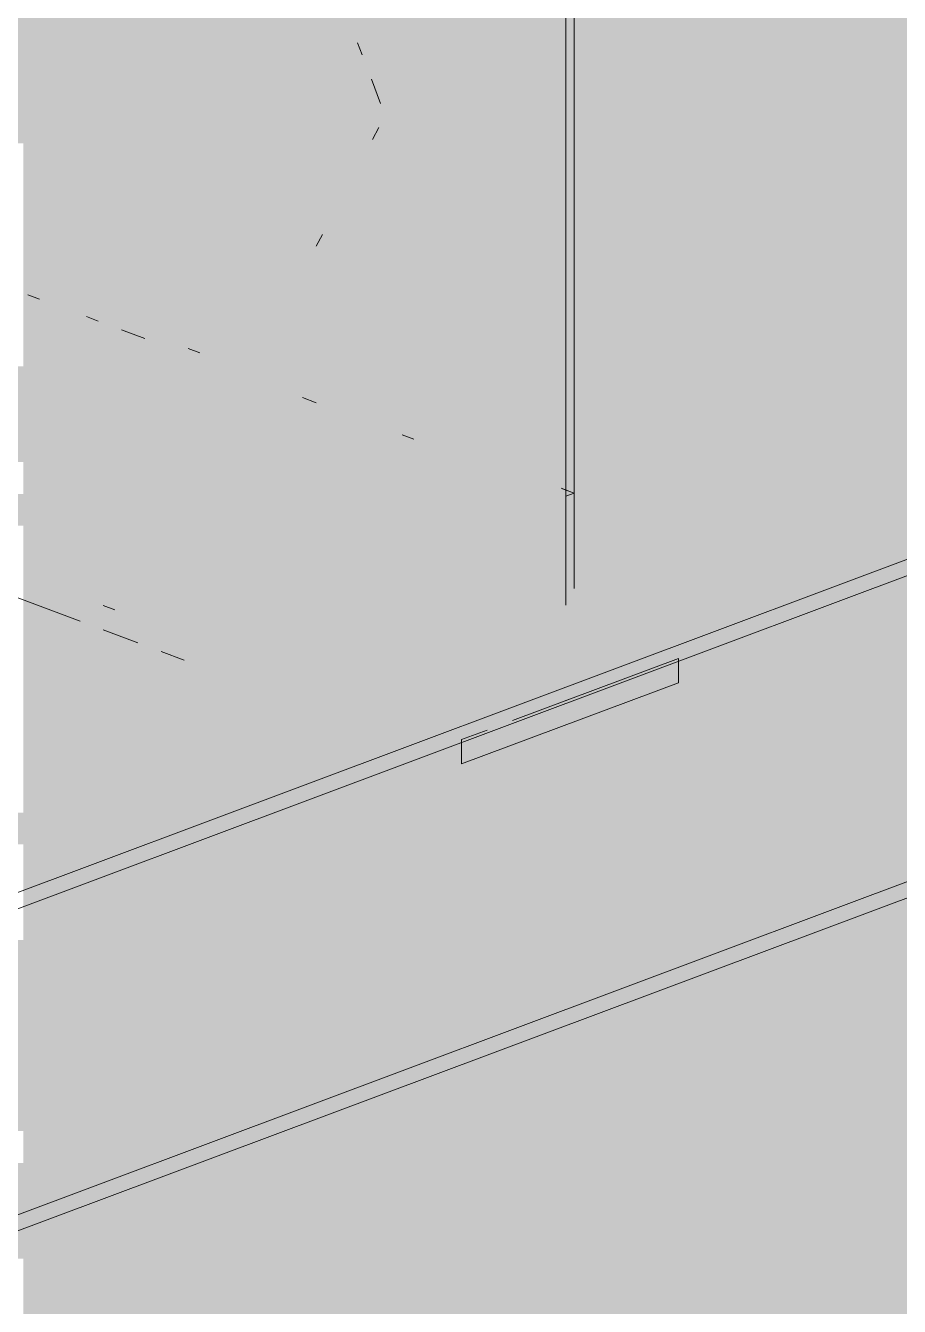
# Paper-space layout '03 3D Building and Roof' of a CAD drawing. Header units: millimetres. Extents: x 5 to 415, y 5 to 292.
# Drawn here: x 168.68 to 173.38, y 79 to 85.89 of the extents above; entities that cross this region are included whole.
import ezdxf

# ---------------------------------------------------------------- set-up
doc = ezdxf.new("R2010")
doc.units = ezdxf.units.MM
doc.layers.add('EXISTING', color=7, linetype='Continuous')
doc.layers.add('IMAGES', color=7, linetype='Continuous')

# ---------------------------------------------------------------- blocks, each defined once
blk = doc.blocks.new('SHEET_03')
at = {"layer": 'EXISTING', "color": 250, "lineweight": 9}
for p, q in [((96.0607, 54.0393), (211.6034, 97.3224)), ((96.0607, 53.9519), (211.6034, 97.235)), ((96.0607, 52.3058), (211.6034, 95.5888)), ((96.0607, 52.2184), (211.6034, 95.5014)), ((171.5857, 83.3587), (171.5857, 86.7254)), ((171.6301, 86.7421), (171.6301, 83.3753)), ((170.4654, 85.7984), (170.4901, 85.733)), ((170.5395, 85.6023), (170.5889, 85.4716)), ((170.5799, 85.3423), (170.5462, 85.2784)), ((170.2769, 84.7672), (170.2432, 84.7033)), ((168.7548, 84.4191), (168.6919, 84.4427)), ((169.0693, 84.3013), (169.0064, 84.3249)), ((169.321, 84.207), (169.1951, 84.2542)), ((169.5541, 84.153), (169.617, 84.1294)), ((170.1692, 83.8893), (170.2432, 83.8616)), ((170.7679, 83.665), (170.7049, 83.6886)), ((171.6301, 83.3753), (171.5607, 83.4013)), ((171.5672, 83.3989), (171.6301, 83.3753)), ((171.5857, 83.3587), (171.6301, 83.3753)), ((171.5857, 82.7725), (171.5857, 83.3587)), ((171.6301, 83.3753), (171.6301, 82.8624)), ((168.9728, 82.687), (168.5997, 82.8267)), ((169.0971, 82.7715), (169.1593, 82.7482)), ((169.2836, 82.5705), (169.0971, 82.6404)), ((169.5324, 82.4774), (169.408, 82.5239)), ((171.2991, 82.1523), (172.1912, 82.4864)), ((172.1912, 82.3553), (172.1912, 82.4864)), ((172.1912, 82.3553), (171.0246, 81.9183)), ((171.6301, 82.2763), (171.5857, 82.2596)), ((171.0246, 82.0495), (171.1619, 82.1009)), ((171.0246, 82.0495), (171.0246, 81.9183))]:
    blk.add_line(p, q, dxfattribs=at)
at = {"layer": 'IMAGES', "color": 7}
for points in [[(171.5803, 82.6857), (171.7517, 82.6857), (171.5803, 87.6571), (171.7517, 87.6571)], [(171.4089, 83.7143), (171.5803, 83.7143), (171.4089, 86.2857), (171.5803, 86.2857)], [(168.3244, 85.6), (170.2094, 85.6), (168.3244, 85.9429), (170.2094, 85.9429)], [(170.2094, 85.7714), (170.3808, 85.7714), (170.2094, 85.9429), (170.3808, 85.9429)], [(170.3808, 85.7714), (170.5521, 85.7714), (170.3808, 85.9429), (170.5521, 85.9429)], [(170.5521, 85.7714), (171.4089, 85.7714), (170.5521, 85.9429), (171.4089, 85.9429)], [(171.7517, 85.7714), (177.9207, 85.7714), (171.7517, 85.9429), (177.9207, 85.9429)], [(170.2094, 85.0857), (170.3808, 85.0857), (170.2094, 85.7714), (170.3808, 85.7714)], [(170.3808, 85.6), (170.5521, 85.6), (170.3808, 85.7714), (170.5521, 85.7714)], [(170.5521, 85.6), (170.7235, 85.6), (170.5521, 85.7714), (170.7235, 85.7714)], [(170.7235, 85.6), (171.4089, 85.6), (170.7235, 85.7714), (171.4089, 85.7714)], [(171.7517, 85.6), (177.578, 85.6), (171.7517, 85.7714), (177.578, 85.7714)], [(168.4958, 85.2571), (170.2094, 85.2571), (168.4958, 85.6), (170.2094, 85.6)], [(170.3808, 85.2571), (170.5521, 85.2571), (170.3808, 85.6), (170.5521, 85.6)], [(170.5521, 85.4286), (170.7235, 85.4286), (170.5521, 85.6), (170.7235, 85.6)], [(170.7235, 85.0857), (170.8949, 85.0857), (170.7235, 85.6), (170.8949, 85.6)], [(170.8949, 85.0857), (171.4089, 85.0857), (170.8949, 85.6), (171.4089, 85.6)], [(171.7517, 85.4286), (177.0639, 85.4286), (171.7517, 85.6), (177.0639, 85.6)], [(170.5521, 85.2571), (170.7235, 85.2571), (170.5521, 85.4286), (170.7235, 85.4286)], [(171.7517, 85.2571), (176.5498, 85.2571), (171.7517, 85.4286), (176.5498, 85.4286)], [(168.6671, 84.7429), (170.2094, 84.7429), (168.6671, 85.2571), (170.2094, 85.2571)], [(170.3808, 85.0857), (170.7235, 85.0857), (170.3808, 85.2571), (170.7235, 85.2571)], [(171.7517, 85.0857), (176.3785, 85.0857), (171.7517, 85.2571), (176.3785, 85.2571)], [(170.2094, 84.9143), (170.3808, 84.9143), (170.2094, 85.0857), (170.3808, 85.0857)], [(170.3808, 84.9143), (170.5521, 84.9143), (170.3808, 85.0857), (170.5521, 85.0857)], [(170.5521, 84.9143), (171.4089, 84.9143), (170.5521, 85.0857), (171.4089, 85.0857)], [(171.7517, 84.9143), (175.8644, 84.9143), (171.7517, 85.0857), (175.8644, 85.0857)], [(170.2094, 84.5714), (170.3808, 84.5714), (170.2094, 84.9143), (170.3808, 84.9143)], [(170.3808, 84.7429), (170.5521, 84.7429), (170.3808, 84.9143), (170.5521, 84.9143)], [(170.5521, 84.7429), (170.7235, 84.7429), (170.5521, 84.9143), (170.7235, 84.9143)], [(170.7235, 84.7429), (171.4089, 84.7429), (170.7235, 84.9143), (171.4089, 84.9143)], [(171.7517, 84.7429), (175.3503, 84.7429), (171.7517, 84.9143), (175.3503, 84.9143)], [(168.6671, 84.5714), (168.8385, 84.5714), (168.6671, 84.7429), (168.8385, 84.7429)], [(168.8385, 84.5714), (169.0099, 84.5714), (168.8385, 84.7429), (169.0099, 84.7429)], [(169.0099, 84.5714), (169.8667, 84.5714), (169.0099, 84.7429), (169.8667, 84.7429)], [(169.8667, 84.5714), (170.038, 84.5714), (169.8667, 84.7429), (170.038, 84.7429)], [(170.038, 84.5714), (170.2094, 84.5714), (170.038, 84.7429), (170.2094, 84.7429)], [(170.3808, 84.5714), (170.5521, 84.5714), (170.3808, 84.7429), (170.5521, 84.7429)], [(170.5521, 84.4), (171.4089, 84.4), (170.5521, 84.7429), (171.4089, 84.7429)], [(171.7517, 84.5714), (175.0076, 84.5714), (171.7517, 84.7429), (175.0076, 84.7429)], [(168.6671, 84.2286), (168.8385, 84.2286), (168.6671, 84.5714), (168.8385, 84.5714)], [(168.8385, 84.4), (169.0099, 84.4), (168.8385, 84.5714), (169.0099, 84.5714)], [(169.0099, 84.4), (169.3526, 84.4), (169.0099, 84.5714), (169.3526, 84.5714)], [(169.3526, 84.4), (169.5239, 84.4), (169.3526, 84.5714), (169.5239, 84.5714)], [(169.5239, 84.4), (169.8667, 84.4), (169.5239, 84.5714), (169.8667, 84.5714)], [(169.8667, 84.4), (170.038, 84.4), (169.8667, 84.5714), (170.038, 84.5714)], [(170.038, 84.4), (170.2094, 84.4), (170.038, 84.5714), (170.2094, 84.5714)], [(170.2094, 84.4), (170.3808, 84.4), (170.2094, 84.5714), (170.3808, 84.5714)], [(170.3808, 84.4), (170.5521, 84.4), (170.3808, 84.5714), (170.5521, 84.5714)], [(171.7517, 84.4), (174.4935, 84.4), (171.7517, 84.5714), (174.4935, 84.5714)], [(168.8385, 84.2286), (169.1812, 84.2286), (168.8385, 84.4), (169.1812, 84.4)], [(169.1812, 84.2286), (169.3526, 84.2286), (169.1812, 84.4), (169.3526, 84.4)], [(169.3526, 84.2286), (169.5239, 84.2286), (169.3526, 84.4), (169.5239, 84.4)], [(169.5239, 84.2286), (169.6953, 84.2286), (169.5239, 84.4), (169.6953, 84.4)], [(169.6953, 84.2286), (169.8667, 84.2286), (169.6953, 84.4), (169.8667, 84.4)], [(169.8667, 84.2286), (170.2094, 84.2286), (169.8667, 84.4), (170.2094, 84.4)], [(170.2094, 84.2286), (170.3808, 84.2286), (170.2094, 84.4), (170.3808, 84.4)], [(170.3808, 84.0571), (171.4089, 84.0571), (170.3808, 84.4), (171.4089, 84.4)], [(171.7517, 84.2286), (174.1508, 84.2286), (171.7517, 84.4), (174.1508, 84.4)], [(168.6671, 84.0571), (168.8385, 84.0571), (168.6671, 84.2286), (168.8385, 84.2286)], [(168.8385, 84.0571), (169.0099, 84.0571), (168.8385, 84.2286), (169.0099, 84.2286)], [(169.0099, 84.0571), (169.1812, 84.0571), (169.0099, 84.2286), (169.1812, 84.2286)], [(169.1812, 84.0571), (169.3526, 84.0571), (169.1812, 84.2286), (169.3526, 84.2286)], [(169.3526, 84.0571), (169.5239, 84.0571), (169.3526, 84.2286), (169.5239, 84.2286)], [(169.5239, 84.0571), (169.6953, 84.0571), (169.5239, 84.2286), (169.6953, 84.2286)], [(169.6953, 84.0571), (169.8667, 84.0571), (169.6953, 84.2286), (169.8667, 84.2286)], [(169.8667, 83.8857), (170.038, 83.8857), (169.8667, 84.2286), (170.038, 84.2286)], [(170.038, 84.0571), (170.2094, 84.0571), (170.038, 84.2286), (170.2094, 84.2286)], [(170.2094, 84.0571), (170.3808, 84.0571), (170.2094, 84.2286), (170.3808, 84.2286)], [(171.7517, 84.0571), (173.4653, 84.0571), (171.7517, 84.2286), (173.4653, 84.2286)], [(167.1249, 83.8857), (168.8385, 83.8857), (167.1249, 84.0571), (168.8385, 84.0571)], [(168.8385, 83.8857), (169.0099, 83.8857), (168.8385, 84.0571), (169.0099, 84.0571)], [(169.0099, 83.8857), (169.1812, 83.8857), (169.0099, 84.0571), (169.1812, 84.0571)], [(169.1812, 83.8857), (169.5239, 83.8857), (169.1812, 84.0571), (169.5239, 84.0571)], [(169.5239, 83.8857), (169.8667, 83.8857), (169.5239, 84.0571), (169.8667, 84.0571)], [(170.038, 83.8857), (170.2094, 83.8857), (170.038, 84.0571), (170.2094, 84.0571)], [(170.2094, 83.8857), (170.3808, 83.8857), (170.2094, 84.0571), (170.3808, 84.0571)], [(170.3808, 83.8857), (170.7235, 83.8857), (170.3808, 84.0571), (170.7235, 84.0571)], [(170.7235, 83.8857), (171.4089, 83.8857), (170.7235, 84.0571), (171.4089, 84.0571)], [(171.7517, 83.8857), (172.9512, 83.8857), (171.7517, 84.0571), (172.9512, 84.0571)], [(172.9512, 83.8857), (173.1226, 83.8857), (172.9512, 84.0571), (173.1226, 84.0571)], [(173.1226, 83.8857), (173.2939, 83.8857), (173.1226, 84.0571), (173.2939, 84.0571)], [(173.2939, 83.8857), (173.4653, 83.8857), (173.2939, 84.0571), (173.4653, 84.0571)], [(167.8103, 83.7143), (169.5239, 83.7143), (167.8103, 83.8857), (169.5239, 83.8857)], [(169.5239, 83.7143), (169.6953, 83.7143), (169.5239, 83.8857), (169.6953, 83.8857)], [(169.6953, 83.7143), (169.8667, 83.7143), (169.6953, 83.8857), (169.8667, 83.8857)], [(169.8667, 83.7143), (170.038, 83.7143), (169.8667, 83.8857), (170.038, 83.8857)], [(170.038, 83.7143), (170.2094, 83.7143), (170.038, 83.8857), (170.2094, 83.8857)], [(170.2094, 83.7143), (170.3808, 83.7143), (170.2094, 83.8857), (170.3808, 83.8857)], [(170.3808, 83.7143), (170.7235, 83.7143), (170.3808, 83.8857), (170.7235, 83.8857)], [(170.7235, 83.7143), (170.8949, 83.7143), (170.7235, 83.8857), (170.8949, 83.8857)], [(170.8949, 83.7143), (171.2376, 83.7143), (170.8949, 83.8857), (171.2376, 83.8857)], [(171.2376, 83.7143), (171.4089, 83.7143), (171.2376, 83.8857), (171.4089, 83.8857)], [(171.7517, 83.7143), (172.7798, 83.7143), (171.7517, 83.8857), (172.7798, 83.8857)], [(172.7798, 83.7143), (172.9512, 83.7143), (172.7798, 83.8857), (172.9512, 83.8857)], [(172.9512, 83.5429), (173.1226, 83.5429), (172.9512, 83.8857), (173.1226, 83.8857)], [(173.1226, 83.7143), (173.2939, 83.7143), (173.1226, 83.8857), (173.2939, 83.8857)], [(173.2939, 83.7143), (173.808, 83.7143), (173.2939, 83.8857), (173.808, 83.8857)], [(168.153, 83.5429), (169.8667, 83.5429), (168.153, 83.7143), (169.8667, 83.7143)], [(169.8667, 83.5429), (170.3808, 83.5429), (169.8667, 83.7143), (170.3808, 83.7143)], [(170.3808, 83.5429), (170.5521, 83.5429), (170.3808, 83.7143), (170.5521, 83.7143)], [(170.5521, 83.5429), (170.7235, 83.5429), (170.5521, 83.7143), (170.7235, 83.7143)], [(170.7235, 83.5429), (170.8949, 83.5429), (170.7235, 83.7143), (170.8949, 83.7143)], [(170.8949, 83.3714), (171.0662, 83.3714), (170.8949, 83.7143), (171.0662, 83.7143)], [(171.0662, 83.5429), (171.2376, 83.5429), (171.0662, 83.7143), (171.2376, 83.7143)], [(171.2376, 83.5429), (171.5803, 83.5429), (171.2376, 83.7143), (171.5803, 83.7143)], [(171.7517, 83.5429), (172.0944, 83.5429), (171.7517, 83.7143), (172.0944, 83.7143)], [(172.0944, 83.5429), (172.2658, 83.5429), (172.0944, 83.7143), (172.2658, 83.7143)], [(172.2658, 83.5429), (172.4371, 83.5429), (172.2658, 83.7143), (172.4371, 83.7143)], [(172.4371, 83.5429), (172.7798, 83.5429), (172.4371, 83.7143), (172.7798, 83.7143)], [(172.7798, 83.5429), (172.9512, 83.5429), (172.7798, 83.7143), (172.9512, 83.7143)], [(173.1226, 83.5429), (173.6367, 83.5429), (173.1226, 83.7143), (173.6367, 83.7143)], [(168.6671, 83.3714), (168.8385, 83.3714), (168.6671, 83.5429), (168.8385, 83.5429)], [(168.8385, 83.3714), (169.0099, 83.3714), (168.8385, 83.5429), (169.0099, 83.5429)], [(169.0099, 83.3714), (170.3808, 83.3714), (169.0099, 83.5429), (170.3808, 83.5429)], [(170.3808, 83.3714), (170.5521, 83.3714), (170.3808, 83.5429), (170.5521, 83.5429)], [(170.5521, 83.3714), (170.7235, 83.3714), (170.5521, 83.5429), (170.7235, 83.5429)], [(170.7235, 83.3714), (170.8949, 83.3714), (170.7235, 83.5429), (170.8949, 83.5429)], [(171.0662, 83.3714), (171.2376, 83.3714), (171.0662, 83.5429), (171.2376, 83.5429)], [(171.2376, 83.3714), (171.4089, 83.3714), (171.2376, 83.5429), (171.4089, 83.5429)], [(171.4089, 83.3714), (171.5803, 83.3714), (171.4089, 83.5429), (171.5803, 83.5429)], [(171.7517, 83.3714), (172.0944, 83.3714), (171.7517, 83.5429), (172.0944, 83.5429)], [(172.0944, 83.3714), (172.2658, 83.3714), (172.0944, 83.5429), (172.2658, 83.5429)], [(172.2658, 83.3714), (172.4371, 83.3714), (172.2658, 83.5429), (172.4371, 83.5429)], [(172.4371, 83.3714), (172.9512, 83.3714), (172.4371, 83.5429), (172.9512, 83.5429)], [(172.9512, 83.3714), (173.1226, 83.3714), (172.9512, 83.5429), (173.1226, 83.5429)], [(173.1226, 83.3714), (173.808, 83.3714), (173.1226, 83.5429), (173.808, 83.5429)], [(168.153, 83.2), (168.8385, 83.2), (168.153, 83.3714), (168.8385, 83.3714)], [(168.8385, 83.2), (169.0099, 83.2), (168.8385, 83.3714), (169.0099, 83.3714)], [(169.0099, 83.2), (169.1812, 83.2), (169.0099, 83.3714), (169.1812, 83.3714)], [(169.1812, 83.2), (170.5521, 83.2), (169.1812, 83.3714), (170.5521, 83.3714)], [(170.5521, 83.2), (171.0662, 83.2), (170.5521, 83.3714), (171.0662, 83.3714)], [(171.0662, 83.2), (171.2376, 83.2), (171.0662, 83.3714), (171.2376, 83.3714)], [(171.2376, 83.2), (171.5803, 83.2), (171.2376, 83.3714), (171.5803, 83.3714)], [(171.7517, 83.2), (171.923, 83.2), (171.7517, 83.3714), (171.923, 83.3714)], [(171.923, 83.2), (172.0944, 83.2), (171.923, 83.3714), (172.0944, 83.3714)], [(172.0944, 83.2), (172.2658, 83.2), (172.0944, 83.3714), (172.2658, 83.3714)], [(172.2658, 83.2), (173.4653, 83.2), (172.2658, 83.3714), (173.4653, 83.3714)], [(168.6671, 83.0286), (168.8385, 83.0286), (168.6671, 83.2), (168.8385, 83.2)], [(168.8385, 83.0286), (169.1812, 83.0286), (168.8385, 83.2), (169.1812, 83.2)], [(169.1812, 83.0286), (169.5239, 83.0286), (169.1812, 83.2), (169.5239, 83.2)], [(169.5239, 83.0286), (171.2376, 83.0286), (169.5239, 83.2), (171.2376, 83.2)], [(171.2376, 83.0286), (171.4089, 83.0286), (171.2376, 83.2), (171.4089, 83.2)], [(171.4089, 83.0286), (171.5803, 83.0286), (171.4089, 83.2), (171.5803, 83.2)], [(171.7517, 83.0286), (172.0944, 83.0286), (171.7517, 83.2), (172.0944, 83.2)], [(172.0944, 83.0286), (172.2658, 83.0286), (172.0944, 83.2), (172.2658, 83.2)], [(172.2658, 83.0286), (172.9512, 83.0286), (172.2658, 83.2), (172.9512, 83.2)], [(172.9512, 83.0286), (173.4653, 83.0286), (172.9512, 83.2), (173.4653, 83.2)], [(168.6671, 82.8571), (168.8385, 82.8571), (168.6671, 83.0286), (168.8385, 83.0286)], [(168.8385, 82.8571), (169.0099, 82.8571), (168.8385, 83.0286), (169.0099, 83.0286)], [(169.0099, 82.8571), (169.1812, 82.8571), (169.0099, 83.0286), (169.1812, 83.0286)], [(169.1812, 82.8571), (169.3526, 82.8571), (169.1812, 83.0286), (169.3526, 83.0286)], [(169.3526, 82.8571), (169.6953, 82.8571), (169.3526, 83.0286), (169.6953, 83.0286)], [(169.6953, 82.8571), (169.8667, 82.8571), (169.6953, 83.0286), (169.8667, 83.0286)], [(169.8667, 82.8571), (170.038, 82.8571), (169.8667, 83.0286), (170.038, 83.0286)], [(170.038, 82.8571), (170.7235, 82.8571), (170.038, 83.0286), (170.7235, 83.0286)], [(170.7235, 82.8571), (170.8949, 82.8571), (170.7235, 83.0286), (170.8949, 83.0286)], [(170.8949, 82.8571), (171.2376, 82.8571), (170.8949, 83.0286), (171.2376, 83.0286)], [(171.2376, 82.8571), (171.4089, 82.8571), (171.2376, 83.0286), (171.4089, 83.0286)], [(171.4089, 82.8571), (171.5803, 82.8571), (171.4089, 83.0286), (171.5803, 83.0286)], [(171.7517, 82.8571), (172.6085, 82.8571), (171.7517, 83.0286), (172.6085, 83.0286)], [(172.6085, 82.8571), (172.7798, 82.8571), (172.6085, 83.0286), (172.7798, 83.0286)], [(172.7798, 82.8571), (172.9512, 82.8571), (172.7798, 83.0286), (172.9512, 83.0286)], [(172.9512, 82.8571), (173.1226, 82.8571), (172.9512, 83.0286), (173.1226, 83.0286)], [(173.1226, 82.8571), (173.2939, 82.8571), (173.1226, 83.0286), (173.2939, 83.0286)], [(173.2939, 82.8571), (173.808, 82.8571), (173.2939, 83.0286), (173.808, 83.0286)], [(168.6671, 82.6857), (168.8385, 82.6857), (168.6671, 82.8571), (168.8385, 82.8571)], [(168.8385, 82.6857), (169.0099, 82.6857), (168.8385, 82.8571), (169.0099, 82.8571)], [(169.0099, 82.6857), (169.1812, 82.6857), (169.0099, 82.8571), (169.1812, 82.8571)], [(169.1812, 82.6857), (169.3526, 82.6857), (169.1812, 82.8571), (169.3526, 82.8571)], [(169.3526, 82.6857), (169.5239, 82.6857), (169.3526, 82.8571), (169.5239, 82.8571)], [(169.5239, 82.6857), (169.8667, 82.6857), (169.5239, 82.8571), (169.8667, 82.8571)], [(169.8667, 82.6857), (170.038, 82.6857), (169.8667, 82.8571), (170.038, 82.8571)], [(170.038, 82.6857), (170.7235, 82.6857), (170.038, 82.8571), (170.7235, 82.8571)], [(170.7235, 82.6857), (171.5803, 82.6857), (170.7235, 82.8571), (171.5803, 82.8571)], [(171.7517, 82.6857), (172.0944, 82.6857), (171.7517, 82.8571), (172.0944, 82.8571)], [(172.0944, 82.6857), (172.4371, 82.6857), (172.0944, 82.8571), (172.4371, 82.8571)], [(172.4371, 82.6857), (172.6085, 82.6857), (172.4371, 82.8571), (172.6085, 82.8571)], [(172.6085, 82.6857), (172.7798, 82.6857), (172.6085, 82.8571), (172.7798, 82.8571)], [(172.7798, 82.5143), (172.9512, 82.5143), (172.7798, 82.8571), (172.9512, 82.8571)], [(172.9512, 82.6857), (173.2939, 82.6857), (172.9512, 82.8571), (173.2939, 82.8571)], [(173.2939, 82.6857), (173.4653, 82.6857), (173.2939, 82.8571), (173.4653, 82.8571)], [(168.6671, 82.5143), (168.8385, 82.5143), (168.6671, 82.6857), (168.8385, 82.6857)], [(168.8385, 82.5143), (169.5239, 82.5143), (168.8385, 82.6857), (169.5239, 82.6857)], [(169.5239, 82.5143), (169.6953, 82.5143), (169.5239, 82.6857), (169.6953, 82.6857)], [(169.6953, 82.5143), (169.8667, 82.5143), (169.6953, 82.6857), (169.8667, 82.6857)], [(169.8667, 82.3429), (170.038, 82.3429), (169.8667, 82.6857), (170.038, 82.6857)], [(170.038, 82.5143), (171.7517, 82.5143), (170.038, 82.6857), (171.7517, 82.6857)], [(171.7517, 82.5143), (171.923, 82.5143), (171.7517, 82.6857), (171.923, 82.6857)], [(171.923, 82.5143), (172.0944, 82.5143), (171.923, 82.6857), (172.0944, 82.6857)], [(172.0944, 82.5143), (172.2658, 82.5143), (172.0944, 82.6857), (172.2658, 82.6857)], [(172.2658, 82.5143), (172.4371, 82.5143), (172.2658, 82.6857), (172.4371, 82.6857)], [(172.4371, 82.5143), (172.7798, 82.5143), (172.4371, 82.6857), (172.7798, 82.6857)], [(172.9512, 82.5143), (173.1226, 82.5143), (172.9512, 82.6857), (173.1226, 82.6857)], [(173.1226, 82.5143), (173.2939, 82.5143), (173.1226, 82.6857), (173.2939, 82.6857)], [(173.2939, 82.5143), (173.4653, 82.5143), (173.2939, 82.6857), (173.4653, 82.6857)], [(168.6671, 82.3429), (168.8385, 82.3429), (168.6671, 82.5143), (168.8385, 82.5143)], [(168.8385, 82.3429), (169.1812, 82.3429), (168.8385, 82.5143), (169.1812, 82.5143)], [(169.1812, 82.3429), (169.3526, 82.3429), (169.1812, 82.5143), (169.3526, 82.5143)], [(169.3526, 82.3429), (169.6953, 82.3429), (169.3526, 82.5143), (169.6953, 82.5143)], [(169.6953, 82.3429), (169.8667, 82.3429), (169.6953, 82.5143), (169.8667, 82.5143)], [(170.038, 82.3429), (171.2376, 82.3429), (170.038, 82.5143), (171.2376, 82.5143)], [(171.2376, 82.3429), (171.4089, 82.3429), (171.2376, 82.5143), (171.4089, 82.5143)], [(171.4089, 82.3429), (171.5803, 82.3429), (171.4089, 82.5143), (171.5803, 82.5143)], [(171.5803, 82.3429), (171.7517, 82.3429), (171.5803, 82.5143), (171.7517, 82.5143)], [(171.7517, 82.3429), (171.923, 82.3429), (171.7517, 82.5143), (171.923, 82.5143)], [(171.923, 82.3429), (172.0944, 82.3429), (171.923, 82.5143), (172.0944, 82.5143)], [(172.0944, 82.3429), (172.2658, 82.3429), (172.0944, 82.5143), (172.2658, 82.5143)], [(172.2658, 82.3429), (172.4371, 82.3429), (172.2658, 82.5143), (172.4371, 82.5143)], [(172.4371, 82.3429), (172.6085, 82.3429), (172.4371, 82.5143), (172.6085, 82.5143)], [(172.6085, 82.3429), (172.7798, 82.3429), (172.6085, 82.5143), (172.7798, 82.5143)], [(172.7798, 82.3429), (173.1226, 82.3429), (172.7798, 82.5143), (173.1226, 82.5143)], [(173.1226, 82.3429), (175.1789, 82.3429), (173.1226, 82.5143), (175.1789, 82.5143)], [(168.6671, 82.1714), (168.8385, 82.1714), (168.6671, 82.3429), (168.8385, 82.3429)], [(168.8385, 82.1714), (169.0099, 82.1714), (168.8385, 82.3429), (169.0099, 82.3429)], [(169.0099, 82.1714), (169.1812, 82.1714), (169.0099, 82.3429), (169.1812, 82.3429)], [(169.1812, 82.1714), (169.3526, 82.1714), (169.1812, 82.3429), (169.3526, 82.3429)], [(169.3526, 82.1714), (169.6953, 82.1714), (169.3526, 82.3429), (169.6953, 82.3429)], [(169.6953, 82.1714), (169.8667, 82.1714), (169.6953, 82.3429), (169.8667, 82.3429)], [(169.8667, 82.1714), (170.7235, 82.1714), (169.8667, 82.3429), (170.7235, 82.3429)], [(170.7235, 82.1714), (171.0662, 82.1714), (170.7235, 82.3429), (171.0662, 82.3429)], [(171.0662, 82.1714), (171.2376, 82.1714), (171.0662, 82.3429), (171.2376, 82.3429)], [(171.2376, 82.1714), (171.4089, 82.1714), (171.2376, 82.3429), (171.4089, 82.3429)], [(171.4089, 82.1714), (171.5803, 82.1714), (171.4089, 82.3429), (171.5803, 82.3429)], [(171.5803, 82), (171.7517, 82), (171.5803, 82.3429), (171.7517, 82.3429)], [(171.7517, 82.1714), (171.923, 82.1714), (171.7517, 82.3429), (171.923, 82.3429)], [(171.923, 82.1714), (172.0944, 82.1714), (171.923, 82.3429), (172.0944, 82.3429)], [(172.0944, 82.1714), (172.2658, 82.1714), (172.0944, 82.3429), (172.2658, 82.3429)], [(172.2658, 82.1714), (172.4371, 82.1714), (172.2658, 82.3429), (172.4371, 82.3429)], [(172.4371, 82.1714), (172.6085, 82.1714), (172.4371, 82.3429), (172.6085, 82.3429)], [(172.6085, 82.1714), (174.3221, 82.1714), (172.6085, 82.3429), (174.3221, 82.3429)], [(168.6671, 82), (168.8385, 82), (168.6671, 82.1714), (168.8385, 82.1714)], [(168.8385, 82), (169.0099, 82), (168.8385, 82.1714), (169.0099, 82.1714)], [(169.0099, 82), (169.1812, 82), (169.0099, 82.1714), (169.1812, 82.1714)], [(169.1812, 82), (170.2094, 82), (169.1812, 82.1714), (170.2094, 82.1714)], [(170.2094, 82), (170.3808, 82), (170.2094, 82.1714), (170.3808, 82.1714)], [(170.3808, 82), (170.5521, 82), (170.3808, 82.1714), (170.5521, 82.1714)], [(170.5521, 82), (170.7235, 82), (170.5521, 82.1714), (170.7235, 82.1714)], [(170.7235, 82), (170.8949, 82), (170.7235, 82.1714), (170.8949, 82.1714)], [(170.8949, 82), (171.0662, 82), (170.8949, 82.1714), (171.0662, 82.1714)], [(171.0662, 81.8286), (171.2376, 81.8286), (171.0662, 82.1714), (171.2376, 82.1714)], [(171.2376, 82), (171.4089, 82), (171.2376, 82.1714), (171.4089, 82.1714)], [(171.4089, 82), (171.5803, 82), (171.4089, 82.1714), (171.5803, 82.1714)], [(171.7517, 82), (171.923, 82), (171.7517, 82.1714), (171.923, 82.1714)], [(171.923, 82), (172.0944, 82), (171.923, 82.1714), (172.0944, 82.1714)], [(172.0944, 82), (172.4371, 82), (172.0944, 82.1714), (172.4371, 82.1714)], [(172.4371, 82), (174.1508, 82), (172.4371, 82.1714), (174.1508, 82.1714)], [(168.6671, 81.8286), (169.8667, 81.8286), (168.6671, 82), (169.8667, 82)], [(169.8667, 81.8286), (170.038, 81.8286), (169.8667, 82), (170.038, 82)], [(170.038, 81.8286), (170.2094, 81.8286), (170.038, 82), (170.2094, 82)], [(170.2094, 81.8286), (170.3808, 81.8286), (170.2094, 82), (170.3808, 82)], [(170.3808, 81.8286), (170.5521, 81.8286), (170.3808, 82), (170.5521, 82)], [(170.5521, 81.8286), (170.8949, 81.8286), (170.5521, 82), (170.8949, 82)], [(170.8949, 81.8286), (171.0662, 81.8286), (170.8949, 82), (171.0662, 82)], [(171.2376, 81.8286), (171.4089, 81.8286), (171.2376, 82), (171.4089, 82)], [(171.4089, 81.8286), (171.5803, 81.8286), (171.4089, 82), (171.5803, 82)], [(171.5803, 81.8286), (171.7517, 81.8286), (171.5803, 82), (171.7517, 82)], [(171.7517, 81.8286), (172.0944, 81.8286), (171.7517, 82), (172.0944, 82)], [(172.0944, 81.8286), (173.2939, 81.8286), (172.0944, 82), (173.2939, 82)], [(173.2939, 81.8286), (173.4653, 81.8286), (173.2939, 82), (173.4653, 82)], [(168.6671, 81.6571), (169.1812, 81.6571), (168.6671, 81.8286), (169.1812, 81.8286)], [(169.1812, 81.6571), (169.6953, 81.6571), (169.1812, 81.8286), (169.6953, 81.8286)], [(169.6953, 81.6571), (169.8667, 81.6571), (169.6953, 81.8286), (169.8667, 81.8286)], [(169.8667, 81.6571), (170.038, 81.6571), (169.8667, 81.8286), (170.038, 81.8286)], [(170.038, 81.4857), (170.2094, 81.4857), (170.038, 81.8286), (170.2094, 81.8286)], [(170.2094, 81.6571), (170.3808, 81.6571), (170.2094, 81.8286), (170.3808, 81.8286)], [(170.3808, 81.6571), (170.5521, 81.6571), (170.3808, 81.8286), (170.5521, 81.8286)], [(170.5521, 81.6571), (170.7235, 81.6571), (170.5521, 81.8286), (170.7235, 81.8286)], [(170.7235, 81.6571), (170.8949, 81.6571), (170.7235, 81.8286), (170.8949, 81.8286)], [(170.8949, 81.6571), (171.0662, 81.6571), (170.8949, 81.8286), (171.0662, 81.8286)], [(171.0662, 81.6571), (171.2376, 81.6571), (171.0662, 81.8286), (171.2376, 81.8286)], [(171.2376, 81.6571), (171.5803, 81.6571), (171.2376, 81.8286), (171.5803, 81.8286)], [(171.5803, 81.6571), (173.2939, 81.6571), (171.5803, 81.8286), (173.2939, 81.8286)], [(173.2939, 81.6571), (173.6367, 81.6571), (173.2939, 81.8286), (173.6367, 81.8286)], [(167.8103, 81.4857), (169.0099, 81.4857), (167.8103, 81.6571), (169.0099, 81.6571)], [(169.0099, 81.4857), (169.1812, 81.4857), (169.0099, 81.6571), (169.1812, 81.6571)], [(169.1812, 81.4857), (169.3526, 81.4857), (169.1812, 81.6571), (169.3526, 81.6571)], [(169.3526, 81.4857), (169.5239, 81.4857), (169.3526, 81.6571), (169.5239, 81.6571)], [(169.5239, 81.3143), (169.6953, 81.3143), (169.5239, 81.6571), (169.6953, 81.6571)], [(169.6953, 81.4857), (170.038, 81.4857), (169.6953, 81.6571), (170.038, 81.6571)], [(170.2094, 81.4857), (170.3808, 81.4857), (170.2094, 81.6571), (170.3808, 81.6571)], [(170.3808, 81.4857), (170.5521, 81.4857), (170.3808, 81.6571), (170.5521, 81.6571)], [(170.5521, 81.4857), (170.7235, 81.4857), (170.5521, 81.6571), (170.7235, 81.6571)], [(170.7235, 81.4857), (172.4371, 81.4857), (170.7235, 81.6571), (172.4371, 81.6571)], [(172.4371, 81.4857), (172.6085, 81.4857), (172.4371, 81.6571), (172.6085, 81.6571)], [(172.6085, 81.4857), (172.7798, 81.4857), (172.6085, 81.6571), (172.7798, 81.6571)], [(172.7798, 81.4857), (172.9512, 81.4857), (172.7798, 81.6571), (172.9512, 81.6571)], [(172.9512, 81.4857), (173.1226, 81.4857), (172.9512, 81.6571), (173.1226, 81.6571)], [(173.1226, 81.4857), (173.2939, 81.4857), (173.1226, 81.6571), (173.2939, 81.6571)], [(173.2939, 81.4857), (173.6367, 81.4857), (173.2939, 81.6571), (173.6367, 81.6571)], [(168.6671, 81.3143), (168.8385, 81.3143), (168.6671, 81.4857), (168.8385, 81.4857)], [(168.8385, 81.3143), (169.0099, 81.3143), (168.8385, 81.4857), (169.0099, 81.4857)], [(169.0099, 81.3143), (169.1812, 81.3143), (169.0099, 81.4857), (169.1812, 81.4857)], [(169.1812, 81.3143), (169.3526, 81.3143), (169.1812, 81.4857), (169.3526, 81.4857)], [(169.3526, 81.3143), (169.5239, 81.3143), (169.3526, 81.4857), (169.5239, 81.4857)], [(169.6953, 81.3143), (169.8667, 81.3143), (169.6953, 81.4857), (169.8667, 81.4857)], [(169.8667, 81.3143), (170.038, 81.3143), (169.8667, 81.4857), (170.038, 81.4857)], [(170.038, 81.3143), (170.3808, 81.3143), (170.038, 81.4857), (170.3808, 81.4857)], [(170.3808, 81.3143), (171.923, 81.3143), (170.3808, 81.4857), (171.923, 81.4857)], [(171.923, 81.3143), (172.0944, 81.3143), (171.923, 81.4857), (172.0944, 81.4857)], [(172.0944, 81.3143), (172.2658, 81.3143), (172.0944, 81.4857), (172.2658, 81.4857)], [(172.2658, 81.3143), (172.4371, 81.3143), (172.2658, 81.4857), (172.4371, 81.4857)], [(172.4371, 81.3143), (172.6085, 81.3143), (172.4371, 81.4857), (172.6085, 81.4857)], [(172.6085, 81.3143), (172.7798, 81.3143), (172.6085, 81.4857), (172.7798, 81.4857)], [(172.7798, 81.3143), (172.9512, 81.3143), (172.7798, 81.4857), (172.9512, 81.4857)], [(172.9512, 81.3143), (173.1226, 81.3143), (172.9512, 81.4857), (173.1226, 81.4857)], [(173.1226, 81.3143), (173.2939, 81.3143), (173.1226, 81.4857), (173.2939, 81.4857)], [(173.2939, 81.3143), (173.4653, 81.3143), (173.2939, 81.4857), (173.4653, 81.4857)], [(168.6671, 80.9714), (168.8385, 80.9714), (168.6671, 81.3143), (168.8385, 81.3143)], [(168.8385, 81.1429), (169.1812, 81.1429), (168.8385, 81.3143), (169.1812, 81.3143)], [(169.1812, 81.1429), (169.3526, 81.1429), (169.1812, 81.3143), (169.3526, 81.3143)], [(169.3526, 81.1429), (169.5239, 81.1429), (169.3526, 81.3143), (169.5239, 81.3143)], [(169.5239, 81.1429), (169.6953, 81.1429), (169.5239, 81.3143), (169.6953, 81.3143)], [(169.6953, 81.1429), (169.8667, 81.1429), (169.6953, 81.3143), (169.8667, 81.3143)], [(169.8667, 81.1429), (171.5803, 81.1429), (169.8667, 81.3143), (171.5803, 81.3143)], [(171.5803, 81.1429), (171.7517, 81.1429), (171.5803, 81.3143), (171.7517, 81.3143)], [(171.7517, 81.1429), (171.923, 81.1429), (171.7517, 81.3143), (171.923, 81.3143)], [(171.923, 81.1429), (172.4371, 81.1429), (171.923, 81.3143), (172.4371, 81.3143)], [(172.4371, 81.1429), (172.7798, 81.1429), (172.4371, 81.3143), (172.7798, 81.3143)], [(172.7798, 81.1429), (172.9512, 81.1429), (172.7798, 81.3143), (172.9512, 81.3143)], [(172.9512, 81.1429), (173.1226, 81.1429), (172.9512, 81.3143), (173.1226, 81.3143)], [(173.1226, 81.1429), (173.2939, 81.1429), (173.1226, 81.3143), (173.2939, 81.3143)], [(173.2939, 80.9714), (173.4653, 80.9714), (173.2939, 81.3143), (173.4653, 81.3143)], [(168.8385, 80.9714), (169.0099, 80.9714), (168.8385, 81.1429), (169.0099, 81.1429)], [(169.0099, 80.9714), (169.1812, 80.9714), (169.0099, 81.1429), (169.1812, 81.1429)], [(169.1812, 80.9714), (169.3526, 80.9714), (169.1812, 81.1429), (169.3526, 81.1429)], [(169.3526, 80.9714), (171.2376, 80.9714), (169.3526, 81.1429), (171.2376, 81.1429)], [(171.2376, 80.9714), (171.4089, 80.9714), (171.2376, 81.1429), (171.4089, 81.1429)], [(171.4089, 80.8), (171.5803, 80.8), (171.4089, 81.1429), (171.5803, 81.1429)], [(171.5803, 80.9714), (171.7517, 80.9714), (171.5803, 81.1429), (171.7517, 81.1429)], [(171.7517, 80.9714), (171.923, 80.9714), (171.7517, 81.1429), (171.923, 81.1429)], [(171.923, 80.9714), (172.0944, 80.9714), (171.923, 81.1429), (172.0944, 81.1429)], [(172.0944, 80.8), (172.2658, 80.8), (172.0944, 81.1429), (172.2658, 81.1429)], [(172.2658, 80.9714), (172.4371, 80.9714), (172.2658, 81.1429), (172.4371, 81.1429)], [(172.4371, 80.9714), (172.6085, 80.9714), (172.4371, 81.1429), (172.6085, 81.1429)], [(172.6085, 80.9714), (172.7798, 80.9714), (172.6085, 81.1429), (172.7798, 81.1429)], [(172.7798, 80.9714), (172.9512, 80.9714), (172.7798, 81.1429), (172.9512, 81.1429)], [(172.9512, 80.9714), (173.2939, 80.9714), (172.9512, 81.1429), (173.2939, 81.1429)], [(168.4958, 80.8), (169.0099, 80.8), (168.4958, 80.9714), (169.0099, 80.9714)], [(169.0099, 80.8), (170.5521, 80.8), (169.0099, 80.9714), (170.5521, 80.9714)], [(170.5521, 80.8), (171.0662, 80.8), (170.5521, 80.9714), (171.0662, 80.9714)], [(171.0662, 80.8), (171.4089, 80.8), (171.0662, 80.9714), (171.4089, 80.9714)], [(171.5803, 80.8), (171.7517, 80.8), (171.5803, 80.9714), (171.7517, 80.9714)], [(171.7517, 80.8), (171.923, 80.8), (171.7517, 80.9714), (171.923, 80.9714)], [(171.923, 80.8), (172.0944, 80.8), (171.923, 80.9714), (172.0944, 80.9714)], [(172.2658, 80.8), (172.4371, 80.8), (172.2658, 80.9714), (172.4371, 80.9714)], [(172.4371, 80.6286), (172.6085, 80.6286), (172.4371, 80.9714), (172.6085, 80.9714)], [(172.6085, 80.8), (172.7798, 80.8), (172.6085, 80.9714), (172.7798, 80.9714)], [(172.7798, 80.8), (173.1226, 80.8), (172.7798, 80.9714), (173.1226, 80.9714)], [(173.1226, 80.8), (173.4653, 80.8), (173.1226, 80.9714), (173.4653, 80.9714)], [(168.4958, 80.6286), (170.2094, 80.6286), (168.4958, 80.8), (170.2094, 80.8)], [(170.2094, 80.6286), (170.3808, 80.6286), (170.2094, 80.8), (170.3808, 80.8)], [(170.3808, 80.6286), (170.5521, 80.6286), (170.3808, 80.8), (170.5521, 80.8)], [(170.5521, 80.6286), (170.7235, 80.6286), (170.5521, 80.8), (170.7235, 80.8)], [(170.7235, 80.6286), (171.0662, 80.6286), (170.7235, 80.8), (171.0662, 80.8)], [(171.0662, 80.6286), (171.4089, 80.6286), (171.0662, 80.8), (171.4089, 80.8)], [(171.4089, 80.6286), (171.5803, 80.6286), (171.4089, 80.8), (171.5803, 80.8)], [(171.5803, 80.6286), (171.7517, 80.6286), (171.5803, 80.8), (171.7517, 80.8)], [(171.7517, 80.6286), (171.923, 80.6286), (171.7517, 80.8), (171.923, 80.8)], [(171.923, 80.6286), (172.4371, 80.6286), (171.923, 80.8), (172.4371, 80.8)], [(172.6085, 80.6286), (172.7798, 80.6286), (172.6085, 80.8), (172.7798, 80.8)], [(172.7798, 80.6286), (173.1226, 80.6286), (172.7798, 80.8), (173.1226, 80.8)], [(173.1226, 80.6286), (208.252, 80.6286), (173.1226, 80.8), (208.252, 80.8)], [(168.153, 80.4571), (169.6953, 80.4571), (168.153, 80.6286), (169.6953, 80.6286)], [(169.6953, 80.4571), (169.8667, 80.4571), (169.6953, 80.6286), (169.8667, 80.6286)], [(169.8667, 80.4571), (170.038, 80.4571), (169.8667, 80.6286), (170.038, 80.6286)], [(170.038, 80.4571), (170.2094, 80.4571), (170.038, 80.6286), (170.2094, 80.6286)], [(170.2094, 80.4571), (170.3808, 80.4571), (170.2094, 80.6286), (170.3808, 80.6286)], [(170.3808, 80.4571), (170.5521, 80.4571), (170.3808, 80.6286), (170.5521, 80.6286)], [(170.5521, 80.4571), (170.8949, 80.4571), (170.5521, 80.6286), (170.8949, 80.6286)], [(170.8949, 80.4571), (171.0662, 80.4571), (170.8949, 80.6286), (171.0662, 80.6286)], [(171.0662, 80.4571), (171.2376, 80.4571), (171.0662, 80.6286), (171.2376, 80.6286)], [(171.2376, 80.4571), (171.4089, 80.4571), (171.2376, 80.6286), (171.4089, 80.6286)], [(171.4089, 80.4571), (171.7517, 80.4571), (171.4089, 80.6286), (171.7517, 80.6286)], [(171.7517, 80.4571), (171.923, 80.4571), (171.7517, 80.6286), (171.923, 80.6286)], [(171.923, 80.4571), (172.2658, 80.4571), (171.923, 80.6286), (172.2658, 80.6286)], [(172.2658, 80.4571), (172.6085, 80.4571), (172.2658, 80.6286), (172.6085, 80.6286)], [(172.6085, 80.4571), (172.7798, 80.4571), (172.6085, 80.6286), (172.7798, 80.6286)], [(172.7798, 80.4571), (208.5947, 80.4571), (172.7798, 80.6286), (208.5947, 80.6286)], [(167.639, 80.2857), (169.1812, 80.2857), (167.639, 80.4571), (169.1812, 80.4571)], [(169.1812, 80.2857), (169.3526, 80.2857), (169.1812, 80.4571), (169.3526, 80.4571)], [(169.3526, 80.2857), (169.5239, 80.2857), (169.3526, 80.4571), (169.5239, 80.4571)], [(169.5239, 80.2857), (169.6953, 80.2857), (169.5239, 80.4571), (169.6953, 80.4571)], [(169.6953, 80.2857), (169.8667, 80.2857), (169.6953, 80.4571), (169.8667, 80.4571)], [(169.8667, 80.2857), (170.038, 80.2857), (169.8667, 80.4571), (170.038, 80.4571)], [(170.038, 80.2857), (170.2094, 80.2857), (170.038, 80.4571), (170.2094, 80.4571)], [(170.2094, 80.2857), (170.3808, 80.2857), (170.2094, 80.4571), (170.3808, 80.4571)], [(170.3808, 80.2857), (170.5521, 80.2857), (170.3808, 80.4571), (170.5521, 80.4571)], [(170.5521, 80.2857), (170.7235, 80.2857), (170.5521, 80.4571), (170.7235, 80.4571)], [(170.7235, 80.2857), (170.8949, 80.2857), (170.7235, 80.4571), (170.8949, 80.4571)], [(170.8949, 80.2857), (171.0662, 80.2857), (170.8949, 80.4571), (171.0662, 80.4571)], [(171.0662, 80.2857), (171.4089, 80.2857), (171.0662, 80.4571), (171.4089, 80.4571)], [(171.4089, 80.2857), (171.5803, 80.2857), (171.4089, 80.4571), (171.5803, 80.4571)], [(171.5803, 80.2857), (171.7517, 80.2857), (171.5803, 80.4571), (171.7517, 80.4571)], [(171.7517, 80.2857), (171.923, 80.2857), (171.7517, 80.4571), (171.923, 80.4571)], [(171.923, 80.2857), (172.2658, 80.2857), (171.923, 80.4571), (172.2658, 80.4571)], [(172.2658, 80.2857), (209.1088, 80.2857), (172.2658, 80.4571), (209.1088, 80.4571)], [(167.1249, 80.1143), (168.8385, 80.1143), (167.1249, 80.2857), (168.8385, 80.2857)], [(168.8385, 80.1143), (169.0099, 80.1143), (168.8385, 80.2857), (169.0099, 80.2857)], [(169.0099, 80.1143), (169.1812, 80.1143), (169.0099, 80.2857), (169.1812, 80.2857)], [(169.1812, 80.1143), (169.3526, 80.1143), (169.1812, 80.2857), (169.3526, 80.2857)], [(169.3526, 80.1143), (169.6953, 80.1143), (169.3526, 80.2857), (169.6953, 80.2857)], [(169.6953, 80.1143), (169.8667, 80.1143), (169.6953, 80.2857), (169.8667, 80.2857)], [(169.8667, 80.1143), (170.038, 80.1143), (169.8667, 80.2857), (170.038, 80.2857)], [(170.038, 80.1143), (170.2094, 80.1143), (170.038, 80.2857), (170.2094, 80.2857)], [(170.2094, 80.1143), (170.3808, 80.1143), (170.2094, 80.2857), (170.3808, 80.2857)], [(170.3808, 80.1143), (170.5521, 80.1143), (170.3808, 80.2857), (170.5521, 80.2857)], [(170.5521, 80.1143), (171.0662, 80.1143), (170.5521, 80.2857), (171.0662, 80.2857)], [(171.0662, 80.1143), (171.2376, 80.1143), (171.0662, 80.2857), (171.2376, 80.2857)], [(171.2376, 80.1143), (171.4089, 80.1143), (171.2376, 80.2857), (171.4089, 80.2857)], [(171.4089, 80.1143), (171.5803, 80.1143), (171.4089, 80.2857), (171.5803, 80.2857)], [(171.5803, 80.1143), (171.923, 80.1143), (171.5803, 80.2857), (171.923, 80.2857)], [(171.923, 80.1143), (209.4516, 80.1143), (171.923, 80.2857), (209.4516, 80.2857)], [(168.4958, 79.9429), (168.8385, 79.9429), (168.4958, 80.1143), (168.8385, 80.1143)], [(168.8385, 79.9429), (169.0099, 79.9429), (168.8385, 80.1143), (169.0099, 80.1143)], [(169.0099, 79.9429), (169.1812, 79.9429), (169.0099, 80.1143), (169.1812, 80.1143)], [(169.1812, 79.9429), (169.3526, 79.9429), (169.1812, 80.1143), (169.3526, 80.1143)], [(169.3526, 79.9429), (169.5239, 79.9429), (169.3526, 80.1143), (169.5239, 80.1143)], [(169.5239, 79.9429), (169.6953, 79.9429), (169.5239, 80.1143), (169.6953, 80.1143)], [(169.6953, 79.9429), (169.8667, 79.9429), (169.6953, 80.1143), (169.8667, 80.1143)], [(169.8667, 79.9429), (170.038, 79.9429), (169.8667, 80.1143), (170.038, 80.1143)], [(170.038, 79.9429), (170.2094, 79.9429), (170.038, 80.1143), (170.2094, 80.1143)], [(170.2094, 79.9429), (170.5521, 79.9429), (170.2094, 80.1143), (170.5521, 80.1143)], [(170.5521, 79.9429), (170.7235, 79.9429), (170.5521, 80.1143), (170.7235, 80.1143)], [(170.7235, 79.9429), (170.8949, 79.9429), (170.7235, 80.1143), (170.8949, 80.1143)], [(170.8949, 79.9429), (171.4089, 79.9429), (170.8949, 80.1143), (171.4089, 80.1143)], [(171.4089, 79.9429), (209.9656, 79.9429), (171.4089, 80.1143), (209.9656, 80.1143)], [(168.6671, 79.7714), (168.8385, 79.7714), (168.6671, 79.9429), (168.8385, 79.9429)], [(168.8385, 79.6), (169.0099, 79.6), (168.8385, 79.9429), (169.0099, 79.9429)], [(169.0099, 79.7714), (169.3526, 79.7714), (169.0099, 79.9429), (169.3526, 79.9429)], [(169.3526, 79.7714), (169.6953, 79.7714), (169.3526, 79.9429), (169.6953, 79.9429)], [(169.6953, 79.7714), (170.2094, 79.7714), (169.6953, 79.9429), (170.2094, 79.9429)], [(170.2094, 79.7714), (170.5521, 79.7714), (170.2094, 79.9429), (170.5521, 79.9429)], [(170.5521, 79.7714), (170.8949, 79.7714), (170.5521, 79.9429), (170.8949, 79.9429)], [(170.8949, 79.7714), (209.9656, 79.7714), (170.8949, 79.9429), (209.9656, 79.9429)], [(168.4958, 79.6), (168.8385, 79.6), (168.4958, 79.7714), (168.8385, 79.7714)], [(169.0099, 79.6), (169.3526, 79.6), (169.0099, 79.7714), (169.3526, 79.7714)], [(169.3526, 79.6), (169.6953, 79.6), (169.3526, 79.7714), (169.6953, 79.7714)], [(169.6953, 79.6), (170.038, 79.6), (169.6953, 79.7714), (170.038, 79.7714)], [(170.038, 79.6), (170.2094, 79.6), (170.038, 79.7714), (170.2094, 79.7714)], [(170.2094, 79.6), (170.5521, 79.6), (170.2094, 79.7714), (170.5521, 79.7714)], [(170.5521, 79.6), (209.9656, 79.6), (170.5521, 79.7714), (209.9656, 79.7714)], [(168.4958, 79.4286), (168.8385, 79.4286), (168.4958, 79.6), (168.8385, 79.6)], [(168.8385, 79.4286), (169.1812, 79.4286), (168.8385, 79.6), (169.1812, 79.6)], [(169.1812, 79.4286), (169.3526, 79.4286), (169.1812, 79.6), (169.3526, 79.6)], [(169.3526, 79.4286), (169.5239, 79.4286), (169.3526, 79.6), (169.5239, 79.6)], [(169.5239, 79.4286), (169.6953, 79.4286), (169.5239, 79.6), (169.6953, 79.6)], [(169.6953, 79.4286), (170.038, 79.4286), (169.6953, 79.6), (170.038, 79.6)], [(170.038, 79.4286), (209.9656, 79.4286), (170.038, 79.6), (209.9656, 79.6)], [(168.3244, 79.2571), (168.8385, 79.2571), (168.3244, 79.4286), (168.8385, 79.4286)], [(168.8385, 79.2571), (169.0099, 79.2571), (168.8385, 79.4286), (169.0099, 79.4286)], [(169.0099, 79.2571), (169.1812, 79.2571), (169.0099, 79.4286), (169.1812, 79.4286)], [(169.1812, 79.2571), (169.3526, 79.2571), (169.1812, 79.4286), (169.3526, 79.4286)], [(169.3526, 79.2571), (169.5239, 79.2571), (169.3526, 79.4286), (169.5239, 79.4286)], [(169.5239, 79.2571), (209.9656, 79.2571), (169.5239, 79.4286), (209.9656, 79.4286)], [(168.6671, 79.0857), (169.0099, 79.0857), (168.6671, 79.2571), (169.0099, 79.2571)], [(169.0099, 79.0857), (169.1812, 79.0857), (169.0099, 79.2571), (169.1812, 79.2571)], [(169.1812, 79.0857), (209.9656, 79.0857), (169.1812, 79.2571), (209.9656, 79.2571)], [(168.6671, 78.9143), (209.9656, 78.9143), (168.6671, 79.0857), (209.9656, 79.0857)]]:
    blk.add_solid(points, dxfattribs=at)

psp = doc.layouts.new('03 3D Building and Roof')

# ---------------------------------------------------------------- block references
psp.add_blockref('SHEET_03', (0, 0))

doc.saveas('drawing.dxf')
